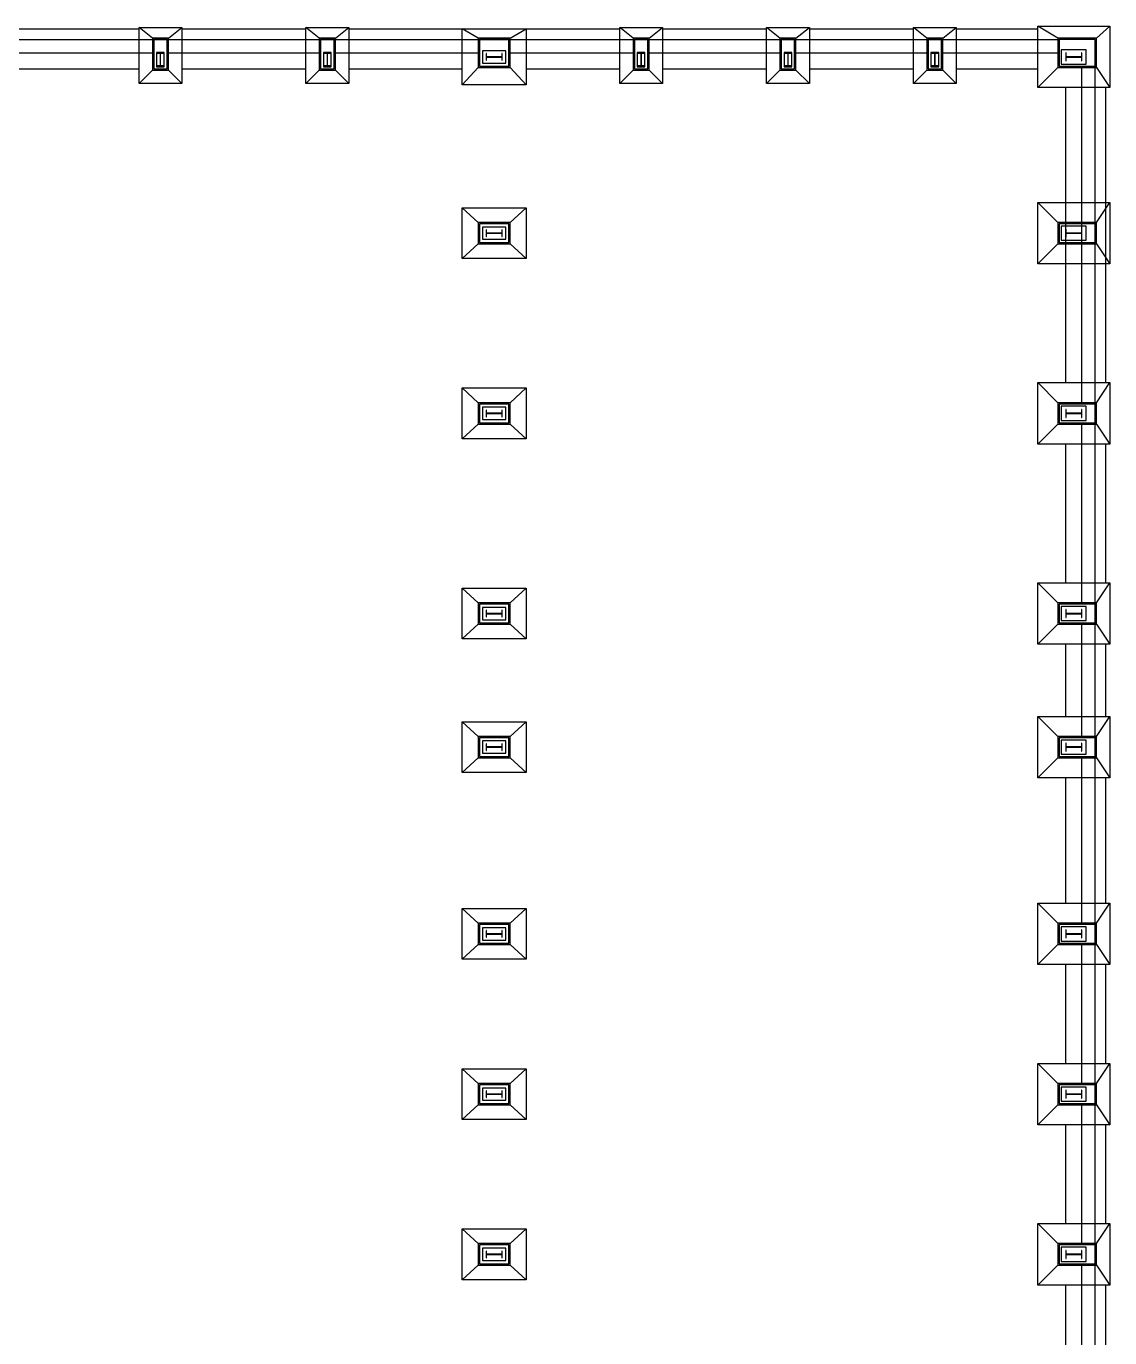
# Model space of a CAD drawing. Extents: x 69728788 to 150676229, y 20333219 to 43663798.
# Drawn here: x 150599454 to 150640029, y 42592160 to 42641285 of the extents above; entities that cross this region are included whole.
import ezdxf

# ---------------------------------------------------------------- set-up
doc = ezdxf.new("R2010")
doc.units = 0
doc.header["$LTSCALE"] = 1000
doc.header["$MEASUREMENT"] = 0
doc.layers.get('0').update_dxf_attribs({"linetype": 'CONTINUOUS'})
for name, color, linetype in [('WALL', 6, 'CONTINUOUS'), ('基础', 2, 'CONTINUOUS'), ('基础堆坡线', 97, 'CONTINUOUS'), ('填充8#', 8, 'CONTINUOUS'), ('柱', 2, 'CONTINUOUS'), ('钢柱', 3, 'CONTINUOUS')]:
    doc.layers.add(name, color=color, linetype=linetype)

# ---------------------------------------------------------------- blocks, each defined once
blk = doc.blocks.new('2536')
at = {"layer": 'WALL'}
for p, q in [((75489225, 21639674), (75493875, 21639674)), ((75495475, 21639674), (75500125, 21639674)), ((75501725, 21639674), (75511875, 21639674)), ((75513475, 21639674), (75517375, 21639674)), ((75518975, 21639674), (75522875, 21639674)), ((75524475, 21639674), (75527525, 21639674)), ((75458025, 21639274), (75528325, 21639274)), ((75488675, 21638774), (75494425, 21638774)), ((75494925, 21638774), (75500675, 21638774)), ((75501175, 21638774), (75506625, 21638774)), ((75507725, 21638774), (75512425, 21638774)), ((75512925, 21638774), (75517925, 21638774)), ((75518425, 21638774), (75523425, 21638774)), ((75523925, 21638774), (75528325, 21638774)), ((75489225, 21638174), (75493875, 21638174)), ((75494425, 21638174), (75494925, 21638174)), ((75495475, 21638174), (75500125, 21638174)), ((75500675, 21638174), (75501175, 21638174)), ((75501725, 21638174), (75505975, 21638174)), ((75508375, 21638174), (75511875, 21638174)), ((75512425, 21638174), (75512925, 21638174)), ((75513475, 21638174), (75517375, 21638174)), ((75517925, 21638174), (75518425, 21638174)), ((75518975, 21638174), (75522875, 21638174)), ((75524475, 21638174), (75527525, 21638174)), ((75529175, 21625624), (75529175, 21638274)), ((75529675, 21576924), (75529675, 21638274)), ((75528575, 21626424), (75528575, 21637474)), ((75530075, 21626424), (75530075, 21637474)), ((75529175, 21618124), (75529175, 21624924)), ((75528575, 21618924), (75528575, 21624124)), ((75530075, 21618924), (75530075, 21624124)), ((75529175, 21613124), (75529175, 21617424)), ((75528575, 21613924), (75528575, 21616624)), ((75530075, 21613924), (75530075, 21616624)), ((75529175, 21606124), (75529175, 21612424)), ((75528575, 21606924), (75528575, 21611624)), ((75530075, 21606924), (75530075, 21611624)), ((75529175, 21600124), (75529175, 21605424)), ((75528575, 21600924), (75528575, 21604624)), ((75530075, 21600924), (75530075, 21604624)), ((75529175, 21594124), (75529175, 21599424)), ((75528575, 21594924), (75528575, 21598624)), ((75530075, 21594924), (75530075, 21598624)), ((75529175, 21586124), (75529175, 21593424)), ((75528575, 21586924), (75528575, 21592624)), ((75530075, 21586924), (75530075, 21592624))]:
    blk.add_line(p, q, dxfattribs=at)
at = {"layer": '基础'}
for points in [[(75493875, 21639724), (75495475, 21639724), (75495475, 21637624), (75493875, 21637624)], [(75500125, 21639724), (75501725, 21639724), (75501725, 21637624), (75500125, 21637624)], [(75505975, 21639674), (75508375, 21639674), (75508375, 21637574), (75505975, 21637574)], [(75511875, 21639724), (75513475, 21639724), (75513475, 21637624), (75511875, 21637624)], [(75517375, 21639724), (75518975, 21639724), (75518975, 21637624), (75517375, 21637624)], [(75522875, 21639724), (75524475, 21639724), (75524475, 21637624), (75522875, 21637624)], [(75527525, 21639774), (75530225, 21639774), (75530225, 21637474), (75527525, 21637474)], [(75505975, 21632974), (75508375, 21632974), (75508375, 21631074), (75505975, 21631074)], [(75527525, 21633174), (75530225, 21633174), (75530225, 21630874), (75527525, 21630874)], [(75527525, 21626424), (75530225, 21626424), (75530225, 21624124), (75527525, 21624124)], [(75505975, 21626224), (75508375, 21626224), (75508375, 21624324), (75505975, 21624324)], [(75505975, 21618724), (75508375, 21618724), (75508375, 21616824), (75505975, 21616824)], [(75527525, 21618924), (75530225, 21618924), (75530225, 21616624), (75527525, 21616624)], [(75505975, 21613724), (75508375, 21613724), (75508375, 21611824), (75505975, 21611824)], [(75527525, 21613924), (75530225, 21613924), (75530225, 21611624), (75527525, 21611624)], [(75505975, 21606724), (75508375, 21606724), (75508375, 21604824), (75505975, 21604824)], [(75527525, 21606924), (75530225, 21606924), (75530225, 21604624), (75527525, 21604624)], [(75527525, 21600924), (75530225, 21600924), (75530225, 21598624), (75527525, 21598624)], [(75505975, 21600724), (75508375, 21600724), (75508375, 21598824), (75505975, 21598824)], [(75527525, 21594924), (75530225, 21594924), (75530225, 21592624), (75527525, 21592624)], [(75505975, 21594724), (75508375, 21594724), (75508375, 21592824), (75505975, 21592824)]]:
    blk.add_lwpolyline(points, close=True, dxfattribs=at)
at = {"layer": '基础堆坡线'}
for p, q in [((75494375, 21639324), (75493875, 21639724)), ((75494975, 21639324), (75495475, 21639724)), ((75500625, 21639324), (75500125, 21639724)), ((75501225, 21639324), (75501725, 21639724)), ((75506575, 21639324), (75505975, 21639674)), ((75507775, 21639324), (75508375, 21639674)), ((75512375, 21639324), (75511875, 21639724)), ((75512975, 21639324), (75513475, 21639724)), ((75517875, 21639324), (75517375, 21639724)), ((75518475, 21639324), (75518975, 21639724)), ((75523375, 21639324), (75522875, 21639724)), ((75523975, 21639324), (75524475, 21639724)), ((75528275, 21639324), (75527525, 21639774)), ((75529725, 21639324), (75530225, 21639774)), ((75494375, 21638124), (75493875, 21637624)), ((75494975, 21638124), (75495475, 21637624)), ((75500625, 21638124), (75500125, 21637624)), ((75501225, 21638124), (75501725, 21637624)), ((75506575, 21638224), (75505975, 21637574)), ((75507775, 21638224), (75508375, 21637574)), ((75512375, 21638124), (75511875, 21637624)), ((75512975, 21638124), (75513475, 21637624)), ((75517875, 21638124), (75517375, 21637624)), ((75518475, 21638124), (75518975, 21637624)), ((75523375, 21638124), (75522875, 21637624)), ((75523975, 21638124), (75524475, 21637624)), ((75528275, 21638224), (75527525, 21637474)), ((75529725, 21638224), (75530225, 21637474)), ((75506575, 21632424), (75505975, 21632974)), ((75507775, 21632424), (75508375, 21632974)), ((75528275, 21632424), (75527525, 21633174)), ((75529725, 21632424), (75530225, 21633174)), ((75506575, 21631624), (75505975, 21631074)), ((75507775, 21631624), (75508375, 21631074)), ((75528275, 21631624), (75527525, 21630874)), ((75529725, 21631624), (75530225, 21630874)), ((75528275, 21625674), (75527525, 21626424)), ((75529725, 21625674), (75530225, 21626424)), ((75506575, 21625674), (75505975, 21626224)), ((75507775, 21625674), (75508375, 21626224)), ((75506575, 21624874), (75505975, 21624324)), ((75507775, 21624874), (75508375, 21624324)), ((75528275, 21624874), (75527525, 21624124)), ((75529725, 21624874), (75530225, 21624124)), ((75506575, 21618174), (75505975, 21618724)), ((75507775, 21618174), (75508375, 21618724)), ((75528275, 21618174), (75527525, 21618924)), ((75529725, 21618174), (75530225, 21618924)), ((75506575, 21617374), (75505975, 21616824)), ((75507775, 21617374), (75508375, 21616824)), ((75528275, 21617374), (75527525, 21616624)), ((75529725, 21617374), (75530225, 21616624)), ((75506575, 21613174), (75505975, 21613724)), ((75507775, 21613174), (75508375, 21613724)), ((75528275, 21613174), (75527525, 21613924)), ((75529725, 21613174), (75530225, 21613924)), ((75506575, 21612374), (75505975, 21611824)), ((75507775, 21612374), (75508375, 21611824)), ((75528275, 21612374), (75527525, 21611624)), ((75529725, 21612374), (75530225, 21611624)), ((75506575, 21606174), (75505975, 21606724)), ((75507775, 21606174), (75508375, 21606724)), ((75528275, 21606174), (75527525, 21606924)), ((75529725, 21606174), (75530225, 21606924)), ((75506575, 21605374), (75505975, 21604824)), ((75507775, 21605374), (75508375, 21604824)), ((75528275, 21605374), (75527525, 21604624)), ((75529725, 21605374), (75530225, 21604624)), ((75528275, 21600174), (75527525, 21600924)), ((75529725, 21600174), (75530225, 21600924)), ((75506575, 21600174), (75505975, 21600724)), ((75507775, 21600174), (75508375, 21600724)), ((75506575, 21599374), (75505975, 21598824)), ((75507775, 21599374), (75508375, 21598824)), ((75528275, 21599374), (75527525, 21598624)), ((75529725, 21599374), (75530225, 21598624)), ((75528275, 21594174), (75527525, 21594924)), ((75529725, 21594174), (75530225, 21594924)), ((75506575, 21594174), (75505975, 21594724)), ((75507775, 21594174), (75508375, 21594724)), ((75506575, 21593374), (75505975, 21592824)), ((75507775, 21593374), (75508375, 21592824)), ((75528275, 21593374), (75527525, 21592624)), ((75529725, 21593374), (75530225, 21592624))]:
    blk.add_line(p, q, dxfattribs=at)
for points in [[(75494375, 21638124), (75494675, 21638124), (75494975, 21638124), (75494975, 21638524), (75494975, 21639324), (75494675, 21639324), (75494375, 21639324), (75494375, 21638524)], [(75500625, 21638124), (75500925, 21638124), (75501225, 21638124), (75501225, 21638524), (75501225, 21639324), (75500925, 21639324), (75500625, 21639324), (75500625, 21638524)], [(75506575, 21638224), (75507175, 21638224), (75507775, 21638224), (75507775, 21638624), (75507775, 21639324), (75507175, 21639324), (75506575, 21639324)], [(75512375, 21638124), (75512675, 21638124), (75512975, 21638124), (75512975, 21638524), (75512975, 21639324), (75512675, 21639324), (75512375, 21639324), (75512375, 21638524)], [(75517875, 21638124), (75518175, 21638124), (75518475, 21638124), (75518475, 21638524), (75518475, 21639324), (75518175, 21639324), (75517875, 21639324), (75517875, 21638524)], [(75523375, 21638124), (75523675, 21638124), (75523975, 21638124), (75523975, 21638524), (75523975, 21639324), (75523675, 21639324), (75523375, 21639324), (75523375, 21638524)], [(75528275, 21638224), (75528875, 21638224), (75529725, 21638224), (75529725, 21638624), (75529725, 21639324), (75528875, 21639324), (75528275, 21639324)], [(75506575, 21631624), (75507175, 21631624), (75507775, 21631624), (75507775, 21632024), (75507775, 21632424), (75507175, 21632424), (75506575, 21632424)], [(75528275, 21631624), (75528875, 21631624), (75529725, 21631624), (75529725, 21632024), (75529725, 21632424), (75528875, 21632424), (75528275, 21632424)], [(75506575, 21624874), (75507175, 21624874), (75507775, 21624874), (75507775, 21625274), (75507775, 21625674), (75507175, 21625674), (75506575, 21625674)], [(75528275, 21624874), (75528875, 21624874), (75529725, 21624874), (75529725, 21625274), (75529725, 21625674), (75528875, 21625674), (75528275, 21625674)], [(75506575, 21617374), (75507175, 21617374), (75507775, 21617374), (75507775, 21617774), (75507775, 21618174), (75507175, 21618174), (75506575, 21618174)], [(75528275, 21617374), (75528875, 21617374), (75529725, 21617374), (75529725, 21617774), (75529725, 21618174), (75528875, 21618174), (75528275, 21618174)], [(75506575, 21612374), (75507175, 21612374), (75507775, 21612374), (75507775, 21612774), (75507775, 21613174), (75507175, 21613174), (75506575, 21613174)], [(75528275, 21612374), (75528875, 21612374), (75529725, 21612374), (75529725, 21612774), (75529725, 21613174), (75528875, 21613174), (75528275, 21613174)], [(75506575, 21605374), (75507175, 21605374), (75507775, 21605374), (75507775, 21605774), (75507775, 21606174), (75507175, 21606174), (75506575, 21606174)], [(75528275, 21605374), (75528875, 21605374), (75529725, 21605374), (75529725, 21605774), (75529725, 21606174), (75528875, 21606174), (75528275, 21606174)], [(75506575, 21599374), (75507175, 21599374), (75507775, 21599374), (75507775, 21599774), (75507775, 21600174), (75507175, 21600174), (75506575, 21600174)], [(75528275, 21599374), (75528875, 21599374), (75529725, 21599374), (75529725, 21599774), (75529725, 21600174), (75528875, 21600174), (75528275, 21600174)], [(75506575, 21593374), (75507175, 21593374), (75507775, 21593374), (75507775, 21593774), (75507775, 21594174), (75507175, 21594174), (75506575, 21594174)], [(75528275, 21593374), (75528875, 21593374), (75529725, 21593374), (75529725, 21593774), (75529725, 21594174), (75528875, 21594174), (75528275, 21594174)]]:
    blk.add_lwpolyline(points, close=True, dxfattribs=at)
at = {"layer": '填充8#'}
for points in [[(75494530, 21638254), (75494675, 21638254), (75494820, 21638254), (75494820, 21638524), (75494820, 21638794), (75494675, 21638794), (75494530, 21638794), (75494530, 21638524), (75494530, 21638254)], [(75500780, 21638254), (75500925, 21638254), (75501070, 21638254), (75501070, 21638524), (75501070, 21638794), (75500925, 21638794), (75500780, 21638794), (75500780, 21638524), (75500780, 21638254)], [(75506735, 21638394), (75507175, 21638394), (75507615, 21638394), (75507615, 21638624), (75507615, 21638854), (75507175, 21638854), (75506735, 21638854), (75506735, 21638394)], [(75512530, 21638254), (75512675, 21638254), (75512820, 21638254), (75512820, 21638524), (75512820, 21638794), (75512675, 21638794), (75512530, 21638794), (75512530, 21638524), (75512530, 21638254)], [(75518030, 21638254), (75518175, 21638254), (75518320, 21638254), (75518320, 21638524), (75518320, 21638794), (75518175, 21638794), (75518030, 21638794), (75518030, 21638524), (75518030, 21638254)], [(75523530, 21638254), (75523675, 21638254), (75523820, 21638254), (75523820, 21638524), (75523820, 21638794), (75523675, 21638794), (75523530, 21638794), (75523530, 21638524), (75523530, 21638254)], [(75528410, 21638359), (75528875, 21638359), (75529340, 21638359), (75529340, 21638624), (75529340, 21638889), (75528875, 21638889), (75528410, 21638889), (75528410, 21638359)], [(75506735, 21631794), (75507175, 21631794), (75507615, 21631794), (75507615, 21632024), (75507615, 21632254), (75507175, 21632254), (75506735, 21632254), (75506735, 21631794)], [(75528410, 21631759), (75528875, 21631759), (75529340, 21631759), (75529340, 21632024), (75529340, 21632289), (75528875, 21632289), (75528410, 21632289), (75528410, 21631759)], [(75506735, 21625044), (75507175, 21625044), (75507615, 21625044), (75507615, 21625274), (75507615, 21625504), (75507175, 21625504), (75506735, 21625504), (75506735, 21625044)], [(75528410, 21625009), (75528875, 21625009), (75529340, 21625009), (75529340, 21625274), (75529340, 21625539), (75528875, 21625539), (75528410, 21625539), (75528410, 21625009)], [(75506735, 21617544), (75507175, 21617544), (75507615, 21617544), (75507615, 21617774), (75507615, 21618004), (75507175, 21618004), (75506735, 21618004), (75506735, 21617544)], [(75528410, 21617509), (75528875, 21617509), (75529340, 21617509), (75529340, 21617774), (75529340, 21618039), (75528875, 21618039), (75528410, 21618039), (75528410, 21617509)], [(75528410, 21612509), (75528875, 21612509), (75529340, 21612509), (75529340, 21612774), (75529340, 21613039), (75528875, 21613039), (75528410, 21613039), (75528410, 21612509)], [(75506735, 21612544), (75507175, 21612544), (75507615, 21612544), (75507615, 21612774), (75507615, 21613004), (75507175, 21613004), (75506735, 21613004), (75506735, 21612544)], [(75506735, 21605544), (75507175, 21605544), (75507615, 21605544), (75507615, 21605774), (75507615, 21606004), (75507175, 21606004), (75506735, 21606004), (75506735, 21605544)], [(75528410, 21605509), (75528875, 21605509), (75529340, 21605509), (75529340, 21605774), (75529340, 21606039), (75528875, 21606039), (75528410, 21606039), (75528410, 21605509)], [(75506735, 21599544), (75507175, 21599544), (75507615, 21599544), (75507615, 21599774), (75507615, 21600004), (75507175, 21600004), (75506735, 21600004), (75506735, 21599544)], [(75528410, 21599509), (75528875, 21599509), (75529340, 21599509), (75529340, 21599774), (75529340, 21600039), (75528875, 21600039), (75528410, 21600039), (75528410, 21599509)], [(75506735, 21593544), (75507175, 21593544), (75507615, 21593544), (75507615, 21593774), (75507615, 21594004), (75507175, 21594004), (75506735, 21594004), (75506735, 21593544)], [(75528410, 21593509), (75528875, 21593509), (75529340, 21593509), (75529340, 21593774), (75529340, 21594039), (75528875, 21594039), (75528410, 21594039), (75528410, 21593509)]]:
    blk.add_lwpolyline(points, dxfattribs=at)
at = {"layer": '柱'}
for points in [[(75494425, 21638174), (75494675, 21638174), (75494925, 21638174), (75494925, 21638524), (75494925, 21639274), (75494675, 21639274), (75494425, 21639274), (75494425, 21638524)], [(75500675, 21638174), (75500925, 21638174), (75501175, 21638174), (75501175, 21638524), (75501175, 21639274), (75500925, 21639274), (75500675, 21639274), (75500675, 21638524)], [(75506625, 21638274), (75507175, 21638274), (75507725, 21638274), (75507725, 21638624), (75507725, 21639274), (75507175, 21639274), (75506625, 21639274)], [(75512425, 21638174), (75512675, 21638174), (75512925, 21638174), (75512925, 21638524), (75512925, 21639274), (75512675, 21639274), (75512425, 21639274), (75512425, 21638524)], [(75517925, 21638174), (75518175, 21638174), (75518425, 21638174), (75518425, 21638524), (75518425, 21639274), (75518175, 21639274), (75517925, 21639274), (75517925, 21638524)], [(75523425, 21638174), (75523675, 21638174), (75523925, 21638174), (75523925, 21638524), (75523925, 21639274), (75523675, 21639274), (75523425, 21639274), (75523425, 21638524)], [(75528325, 21638274), (75528875, 21638274), (75529675, 21638274), (75529675, 21638624), (75529675, 21639274), (75528875, 21639274), (75528325, 21639274)], [(75506625, 21631674), (75507175, 21631674), (75507725, 21631674), (75507725, 21632024), (75507725, 21632374), (75507175, 21632374), (75506625, 21632374)], [(75528325, 21631674), (75528875, 21631674), (75529675, 21631674), (75529675, 21632024), (75529675, 21632374), (75528875, 21632374), (75528325, 21632374)], [(75506625, 21624924), (75507175, 21624924), (75507725, 21624924), (75507725, 21625274), (75507725, 21625624), (75507175, 21625624), (75506625, 21625624)], [(75528325, 21624924), (75528875, 21624924), (75529675, 21624924), (75529675, 21625274), (75529675, 21625624), (75528875, 21625624), (75528325, 21625624)], [(75506625, 21617424), (75507175, 21617424), (75507725, 21617424), (75507725, 21617774), (75507725, 21618124), (75507175, 21618124), (75506625, 21618124)], [(75528325, 21617424), (75528875, 21617424), (75529675, 21617424), (75529675, 21617774), (75529675, 21618124), (75528875, 21618124), (75528325, 21618124)], [(75506625, 21612424), (75507175, 21612424), (75507725, 21612424), (75507725, 21612774), (75507725, 21613124), (75507175, 21613124), (75506625, 21613124)], [(75528325, 21612424), (75528875, 21612424), (75529675, 21612424), (75529675, 21612774), (75529675, 21613124), (75528875, 21613124), (75528325, 21613124)], [(75506625, 21605424), (75507175, 21605424), (75507725, 21605424), (75507725, 21605774), (75507725, 21606124), (75507175, 21606124), (75506625, 21606124)], [(75528325, 21605424), (75528875, 21605424), (75529675, 21605424), (75529675, 21605774), (75529675, 21606124), (75528875, 21606124), (75528325, 21606124)], [(75506625, 21599424), (75507175, 21599424), (75507725, 21599424), (75507725, 21599774), (75507725, 21600124), (75507175, 21600124), (75506625, 21600124)], [(75528325, 21599424), (75528875, 21599424), (75529675, 21599424), (75529675, 21599774), (75529675, 21600124), (75528875, 21600124), (75528325, 21600124)], [(75506625, 21593424), (75507175, 21593424), (75507725, 21593424), (75507725, 21593774), (75507725, 21594124), (75507175, 21594124), (75506625, 21594124)], [(75528325, 21593424), (75528875, 21593424), (75529675, 21593424), (75529675, 21593774), (75529675, 21594124), (75528875, 21594124), (75528325, 21594124)]]:
    blk.add_lwpolyline(points, close=True, dxfattribs=at)
at = {"layer": '钢柱'}
for points in [[(75494800, 21638774), (75494550, 21638774), (75494550, 21638762), (75494671, 21638762), (75494671, 21638286), (75494550, 21638286), (75494550, 21638274), (75494800, 21638274), (75494800, 21638286), (75494679, 21638286), (75494679, 21638762), (75494800, 21638762)], [(75501050, 21638774), (75500800, 21638774), (75500800, 21638762), (75500921, 21638762), (75500921, 21638286), (75500800, 21638286), (75500800, 21638274), (75501050, 21638274), (75501050, 21638286), (75500929, 21638286), (75500929, 21638762), (75501050, 21638762)], [(75506875, 21638749), (75506875, 21638499), (75506887, 21638499), (75506887, 21638620), (75507463, 21638620), (75507463, 21638499), (75507475, 21638499), (75507475, 21638749), (75507463, 21638749), (75507463, 21638628), (75506887, 21638628), (75506887, 21638749)], [(75512800, 21638774), (75512550, 21638774), (75512550, 21638762), (75512671, 21638762), (75512671, 21638286), (75512550, 21638286), (75512550, 21638274), (75512800, 21638274), (75512800, 21638286), (75512679, 21638286), (75512679, 21638762), (75512800, 21638762)], [(75518300, 21638774), (75518050, 21638774), (75518050, 21638762), (75518171, 21638762), (75518171, 21638286), (75518050, 21638286), (75518050, 21638274), (75518300, 21638274), (75518300, 21638286), (75518179, 21638286), (75518179, 21638762), (75518300, 21638762)], [(75523800, 21638774), (75523550, 21638774), (75523550, 21638762), (75523671, 21638762), (75523671, 21638286), (75523550, 21638286), (75523550, 21638274), (75523800, 21638274), (75523800, 21638286), (75523679, 21638286), (75523679, 21638762), (75523800, 21638762)], [(75528575, 21638774), (75528575, 21638474), (75528587, 21638474), (75528587, 21638620), (75529163, 21638620), (75529163, 21638474), (75529175, 21638474), (75529175, 21638774), (75529163, 21638774), (75529163, 21638628), (75528587, 21638628), (75528587, 21638774)], [(75506875, 21632149), (75506875, 21631899), (75506887, 21631899), (75506887, 21632020), (75507463, 21632020), (75507463, 21631899), (75507475, 21631899), (75507475, 21632149), (75507463, 21632149), (75507463, 21632028), (75506887, 21632028), (75506887, 21632149)], [(75528575, 21632174), (75528575, 21631874), (75528587, 21631874), (75528587, 21632020), (75529163, 21632020), (75529163, 21631874), (75529175, 21631874), (75529175, 21632174), (75529163, 21632174), (75529163, 21632028), (75528587, 21632028), (75528587, 21632174)], [(75506875, 21625399), (75506875, 21625149), (75506887, 21625149), (75506887, 21625270), (75507463, 21625270), (75507463, 21625149), (75507475, 21625149), (75507475, 21625399), (75507463, 21625399), (75507463, 21625278), (75506887, 21625278), (75506887, 21625399)], [(75528575, 21625424), (75528575, 21625124), (75528587, 21625124), (75528587, 21625270), (75529163, 21625270), (75529163, 21625124), (75529175, 21625124), (75529175, 21625424), (75529163, 21625424), (75529163, 21625278), (75528587, 21625278), (75528587, 21625424)], [(75506875, 21617899), (75506875, 21617649), (75506887, 21617649), (75506887, 21617770), (75507463, 21617770), (75507463, 21617649), (75507475, 21617649), (75507475, 21617899), (75507463, 21617899), (75507463, 21617778), (75506887, 21617778), (75506887, 21617899)], [(75528575, 21617924), (75528575, 21617624), (75528587, 21617624), (75528587, 21617770), (75529163, 21617770), (75529163, 21617624), (75529175, 21617624), (75529175, 21617924), (75529163, 21617924), (75529163, 21617778), (75528587, 21617778), (75528587, 21617924)], [(75506875, 21612899), (75506875, 21612649), (75506887, 21612649), (75506887, 21612770), (75507463, 21612770), (75507463, 21612649), (75507475, 21612649), (75507475, 21612899), (75507463, 21612899), (75507463, 21612778), (75506887, 21612778), (75506887, 21612899)], [(75528575, 21612924), (75528575, 21612624), (75528587, 21612624), (75528587, 21612770), (75529163, 21612770), (75529163, 21612624), (75529175, 21612624), (75529175, 21612924), (75529163, 21612924), (75529163, 21612778), (75528587, 21612778), (75528587, 21612924)], [(75506875, 21605899), (75506875, 21605649), (75506887, 21605649), (75506887, 21605770), (75507463, 21605770), (75507463, 21605649), (75507475, 21605649), (75507475, 21605899), (75507463, 21605899), (75507463, 21605778), (75506887, 21605778), (75506887, 21605899)], [(75528575, 21605924), (75528575, 21605624), (75528587, 21605624), (75528587, 21605770), (75529163, 21605770), (75529163, 21605624), (75529175, 21605624), (75529175, 21605924), (75529163, 21605924), (75529163, 21605778), (75528587, 21605778), (75528587, 21605924)], [(75506875, 21599899), (75506875, 21599649), (75506887, 21599649), (75506887, 21599770), (75507463, 21599770), (75507463, 21599649), (75507475, 21599649), (75507475, 21599899), (75507463, 21599899), (75507463, 21599778), (75506887, 21599778), (75506887, 21599899)], [(75528575, 21599924), (75528575, 21599624), (75528587, 21599624), (75528587, 21599770), (75529163, 21599770), (75529163, 21599624), (75529175, 21599624), (75529175, 21599924), (75529163, 21599924), (75529163, 21599778), (75528587, 21599778), (75528587, 21599924)], [(75506875, 21593899), (75506875, 21593649), (75506887, 21593649), (75506887, 21593770), (75507463, 21593770), (75507463, 21593649), (75507475, 21593649), (75507475, 21593899), (75507463, 21593899), (75507463, 21593778), (75506887, 21593778), (75506887, 21593899)], [(75528575, 21593924), (75528575, 21593624), (75528587, 21593624), (75528587, 21593770), (75529163, 21593770), (75529163, 21593624), (75529175, 21593624), (75529175, 21593924), (75529163, 21593924), (75529163, 21593778), (75528587, 21593778), (75528587, 21593924)]]:
    blk.add_lwpolyline(points, close=True, dxfattribs=at)

msp = doc.modelspace()

# ---------------------------------------------------------------- block references
at = {"color": 1}
msp.add_blockref('2536', (75109804.3, 21001511), dxfattribs=at)

doc.saveas('drawing.dxf')
